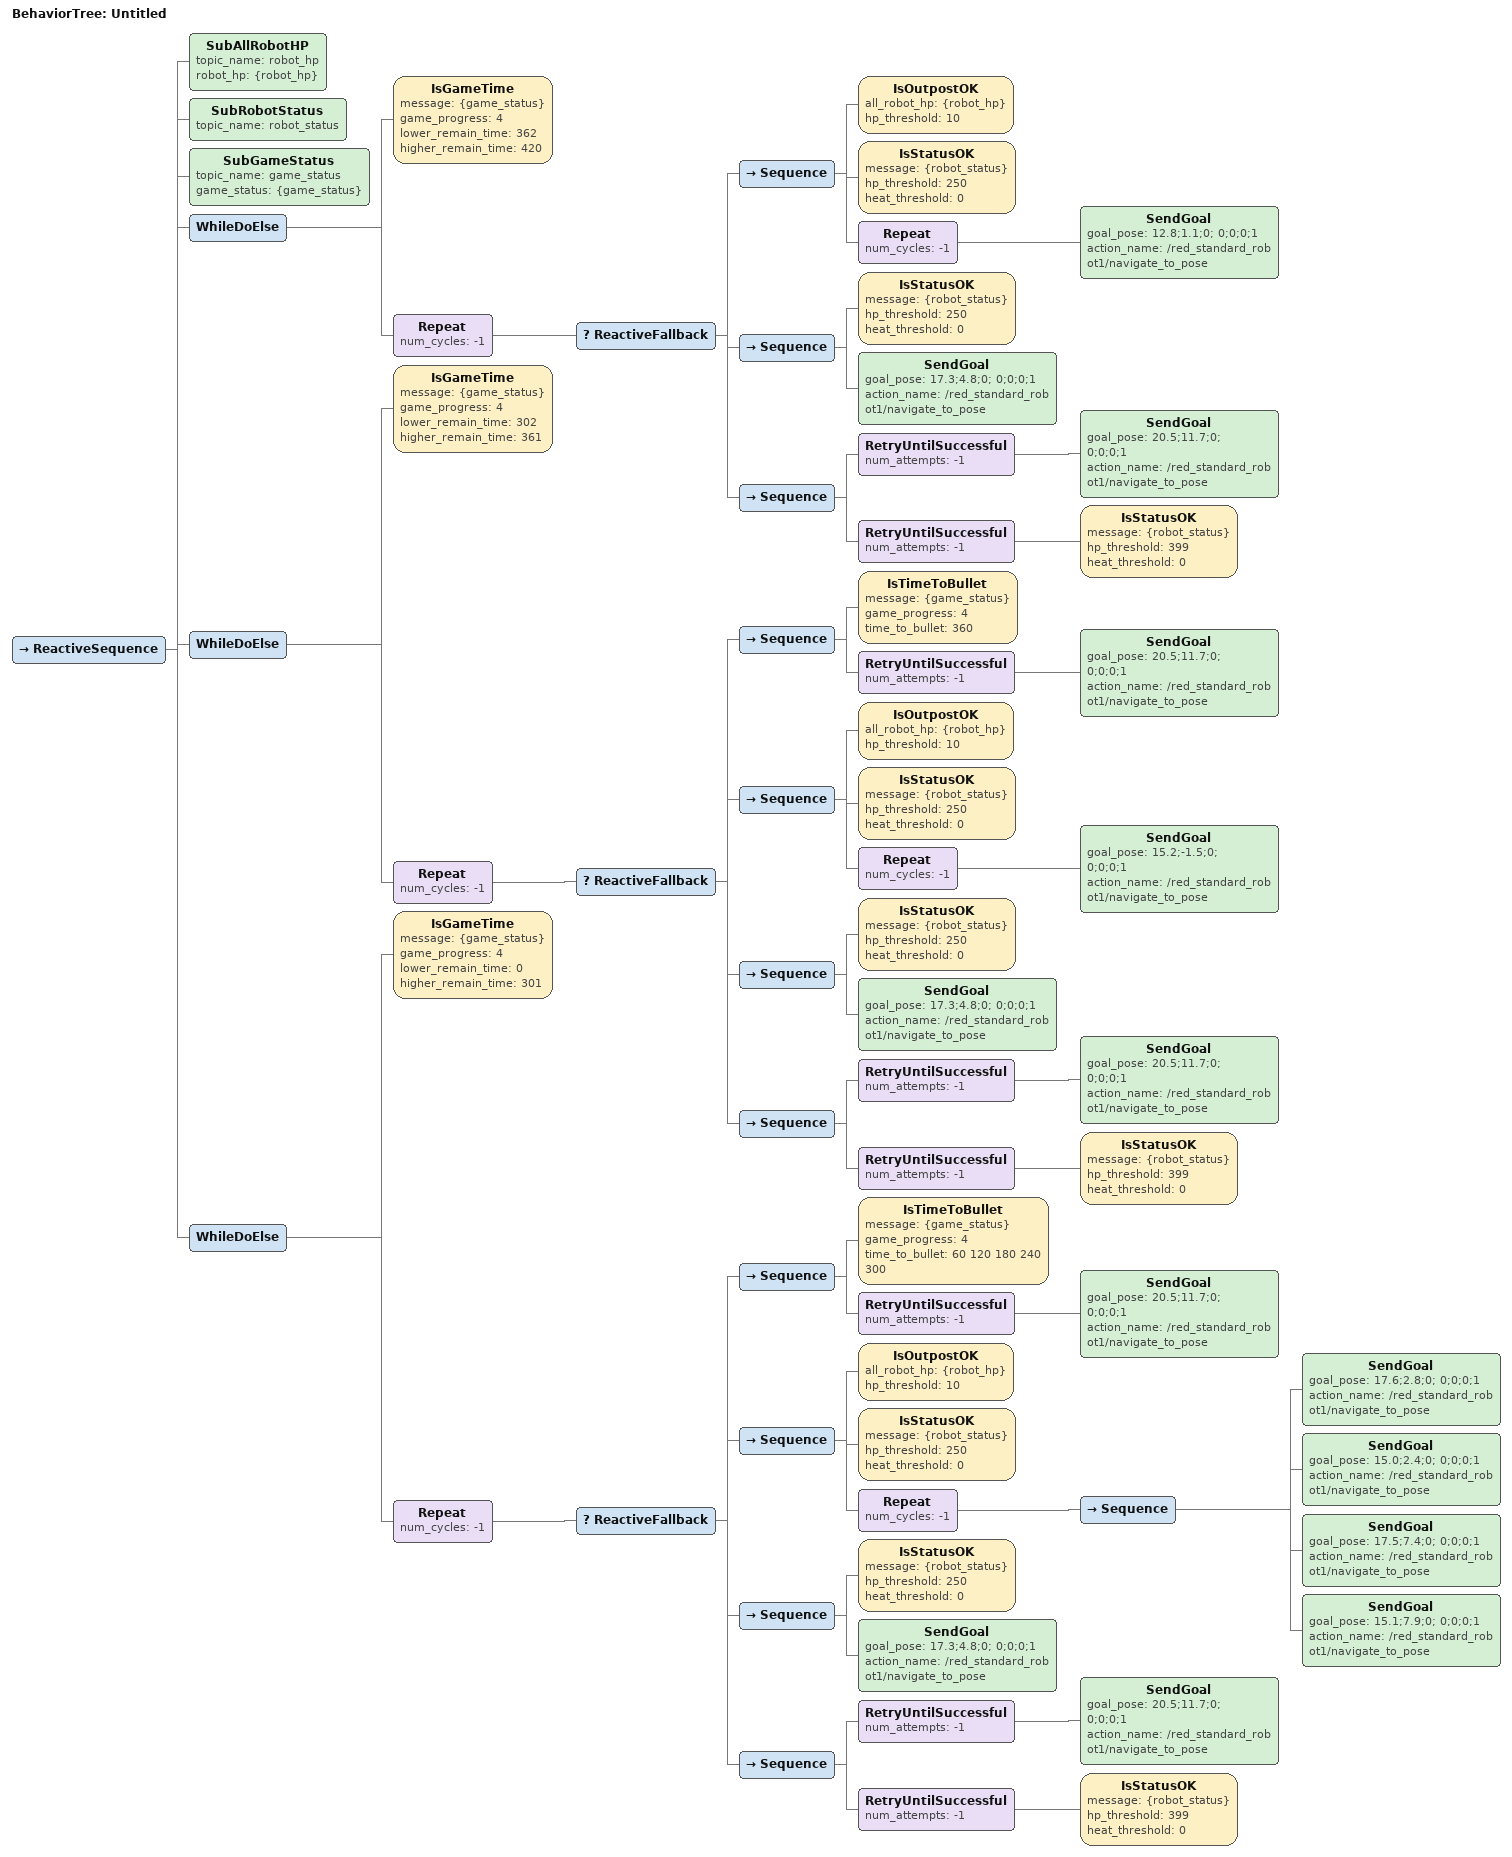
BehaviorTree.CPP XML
<?xml version="1.0" encoding="UTF-8"?>
<root BTCPP_format="4">
  <BehaviorTree ID="Untitled">
    <ReactiveSequence>
      <SubAllRobotHP topic_name="robot_hp"
                     robot_hp="{robot_hp}"/>
      <SubRobotStatus topic_name="robot_status"
                      />
      <SubGameStatus topic_name="game_status"
                     game_status="{game_status}"/>
      <WhileDoElse>
        <IsGameTime message="{game_status}"
                    game_progress="4"
                    lower_remain_time="362"
                    higher_remain_time="420"/>
        <Repeat num_cycles="-1">
          <ReactiveFallback>
            <Sequence>
              <IsOutpostOK
                           all_robot_hp="{robot_hp}"
                           hp_threshold="10"/>
              <IsStatusOK message="{robot_status}"
                          hp_threshold="250"
                          heat_threshold="0"/>
              <Repeat num_cycles="-1">
                <SendGoal goal_pose="12.8;1.1;0; 0;0;0;1"
                          action_name="/red_standard_robot1/navigate_to_pose"/>
              </Repeat>
            </Sequence>
            <Sequence>
              <IsStatusOK message="{robot_status}"
                          hp_threshold="250"
                          heat_threshold="0"/>
              <SendGoal goal_pose="17.3;4.8;0; 0;0;0;1"
                        action_name="/red_standard_robot1/navigate_to_pose"/>
            </Sequence>
            <Sequence>
              <RetryUntilSuccessful num_attempts="-1">
                <SendGoal goal_pose="20.5;11.7;0; 0;0;0;1"
                          action_name="/red_standard_robot1/navigate_to_pose"/>
              </RetryUntilSuccessful>
              <RetryUntilSuccessful num_attempts="-1">
                <IsStatusOK message="{robot_status}"
                            hp_threshold="399"
                            heat_threshold="0"/>
              </RetryUntilSuccessful>
            </Sequence>
          </ReactiveFallback>
        </Repeat>
      </WhileDoElse>
      <WhileDoElse>
        <IsGameTime message="{game_status}"
                    game_progress="4"
                    lower_remain_time="302"
                    higher_remain_time="361"/>
        <Repeat num_cycles="-1">
          <ReactiveFallback>
            <Sequence>
              <IsTimeToBullet message="{game_status}"
                              game_progress="4"
                              time_to_bullet="360"/>
              <RetryUntilSuccessful num_attempts="-1">
                <SendGoal goal_pose="20.5;11.7;0; 0;0;0;1"
                          action_name="/red_standard_robot1/navigate_to_pose"/>
              </RetryUntilSuccessful>
            </Sequence>
            <Sequence>
              <IsOutpostOK
                           all_robot_hp="{robot_hp}"
                           hp_threshold="10"/>
              <IsStatusOK message="{robot_status}"
                          hp_threshold="250"
                          heat_threshold="0"/>
              <Repeat num_cycles="-1">
                <SendGoal goal_pose="15.2;-1.5;0; 0;0;0;1"
                          action_name="/red_standard_robot1/navigate_to_pose"/>
              </Repeat>
            </Sequence>
            <Sequence>
              <IsStatusOK message="{robot_status}"
                          hp_threshold="250"
                          heat_threshold="0"/>
              <SendGoal goal_pose="17.3;4.8;0; 0;0;0;1"
                        action_name="/red_standard_robot1/navigate_to_pose"/>
            </Sequence>
            <Sequence>
              <RetryUntilSuccessful num_attempts="-1">
                <SendGoal goal_pose="20.5;11.7;0; 0;0;0;1"
                          action_name="/red_standard_robot1/navigate_to_pose"/>
              </RetryUntilSuccessful>
              <RetryUntilSuccessful num_attempts="-1">
                <IsStatusOK message="{robot_status}"
                            hp_threshold="399"
                            heat_threshold="0"/>
              </RetryUntilSuccessful>
            </Sequence>
          </ReactiveFallback>
        </Repeat>
      </WhileDoElse>
      <WhileDoElse>
        <IsGameTime message="{game_status}"
                    game_progress="4"
                    lower_remain_time="0"
                    higher_remain_time="301"/>
        <Repeat num_cycles="-1">
          <ReactiveFallback>
            <Sequence>
              <IsTimeToBullet message="{game_status}"
                              game_progress="4"
                              time_to_bullet="60 120 180 240 300"/>
              <RetryUntilSuccessful num_attempts="-1">
                <SendGoal goal_pose="20.5;11.7;0; 0;0;0;1"
                          action_name="/red_standard_robot1/navigate_to_pose"/>
              </RetryUntilSuccessful>
            </Sequence>
            <Sequence>
              <IsOutpostOK
                           all_robot_hp="{robot_hp}"
                           hp_threshold="10"/>
              <IsStatusOK message="{robot_status}"
                          hp_threshold="250"
                          heat_threshold="0"/>
              <Repeat num_cycles="-1">
                <Sequence>
                  <SendGoal goal_pose="17.6;2.8;0; 0;0;0;1"
                            action_name="/red_standard_robot1/navigate_to_pose"/>
                  <SendGoal goal_pose="15.0;2.4;0; 0;0;0;1"
                            action_name="/red_standard_robot1/navigate_to_pose"/>
                  <SendGoal goal_pose="17.5;7.4;0; 0;0;0;1"
                            action_name="/red_standard_robot1/navigate_to_pose"/>
                  <SendGoal goal_pose="15.1;7.9;0; 0;0;0;1"
                            action_name="/red_standard_robot1/navigate_to_pose"/>
                </Sequence>
              </Repeat>
            </Sequence>
            <Sequence>
              <IsStatusOK message="{robot_status}"
                          hp_threshold="250"
                          heat_threshold="0"/>
              <SendGoal goal_pose="17.3;4.8;0; 0;0;0;1"
                        action_name="/red_standard_robot1/navigate_to_pose"/>
            </Sequence>
            <Sequence>
              <RetryUntilSuccessful num_attempts="-1">
                <SendGoal goal_pose="20.5;11.7;0; 0;0;0;1"
                          action_name="/red_standard_robot1/navigate_to_pose"/>
              </RetryUntilSuccessful>
              <RetryUntilSuccessful num_attempts="-1">
                <IsStatusOK message="{robot_status}"
                            hp_threshold="399"
                            heat_threshold="0"/>
              </RetryUntilSuccessful>
            </Sequence>
          </ReactiveFallback>
        </Repeat>
      </WhileDoElse>
    </ReactiveSequence>
  </BehaviorTree>

</root>
